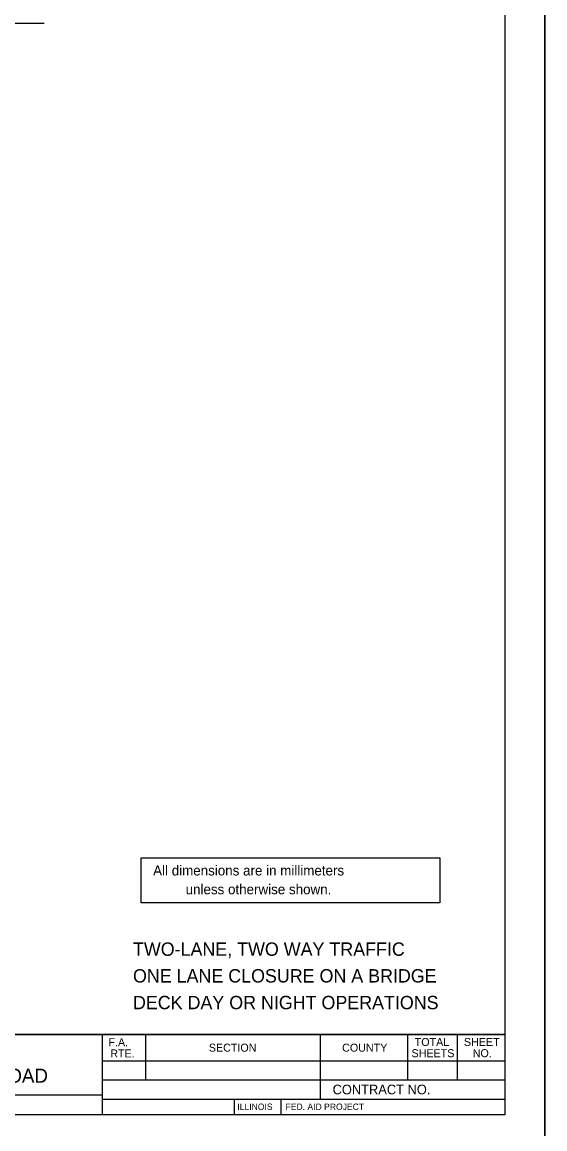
# Model space of a CAD drawing. Extents: x 52832 to 54215, y 64481 to 66497.
# Drawn here: x 54061.6 to 54192.1, y 64624.1 to 64900.6 of the extents above; entities that cross this region are included whole.
import ezdxf

# ---------------------------------------------------------------- set-up
doc = ezdxf.new("R2010")
doc.units = 0
for name, color, linetype in [('Level 48', 7, 'Continuous'), ('Sheets_50 Reference Boundary', 7, 'Continuous'), ('Sheets_General Details', 7, 'Continuous'), ('Sheets_Printer Plotting Border', 7, 'Continuous')]:
    doc.layers.add(name, color=color, linetype=linetype)

msp = doc.modelspace()

# ---------------------------------------------------------------- linework, layer by layer
at = {"layer": 'Level 48'}
msp.add_lwpolyline([(53512.14, 65057.61), (54192.14, 65057.61), (54192.14, 64617.61), (53512.14, 64617.61)], close=True, dxfattribs=at)
at = {"layer": 'Sheets_50 Reference Boundary'}
msp.add_lwpolyline([(53552.14, 65047.61), (54182.14, 65047.61), (54182.14, 64647.61), (53552.14, 64647.61)], close=True, dxfattribs=at)
at = {"layer": 'Sheets_General Details'}
for p, q in [((54192.14, 64617.61), (54192.14, 65057.61)), ((53986.8, 64900.26), (54067.11, 64900.26)), ((53552.14, 64647.61), (54182.14, 64647.61)), ((54081.62, 64647.61), (54081.62, 64627.61)), ((54092.43, 64647.61), (54092.43, 64636.31)), ((54136.03, 64647.61), (54136.03, 64631.51)), ((54157.87, 64647.61), (54157.87, 64636.31)), ((54170.28, 64647.61), (54170.28, 64636.31)), ((54081.62, 64641.11), (54182.14, 64641.11)), ((54081.62, 64636.31), (54182.14, 64636.31)), ((53927.62, 64632.61), (54081.62, 64632.61)), ((54081.62, 64631.51), (54182.14, 64631.51)), ((54114.57, 64631.51), (54114.57, 64627.61)), ((54126.17, 64631.51), (54126.17, 64627.61))]:
    msp.add_line(p, q, dxfattribs=at)
for points in [[(53552.14, 65047.61), (54182.14, 65047.61), (54182.14, 64627.61), (53552.14, 64627.61)], [(54091.32, 64691.76), (54165.88, 64691.76), (54165.88, 64680.57), (54091.32, 64680.57)]]:
    msp.add_lwpolyline(points, close=True, dxfattribs=at)
at = {"layer": 'Sheets_Printer Plotting Border'}
msp.add_lwpolyline([(53512.14, 64617.61), (54192.14, 64617.61), (54192.14, 65057.61), (53512.14, 65057.61)], close=True, dxfattribs=at)

# ---------------------------------------------------------------- texts
at = {"layer": 'Sheets_General Details'}
for s, height, p in [('All dimensions are in millimeters', 2.4971, (54094.32, 64687.38)), ('unless otherwise shown.', 2.4971, (54102.44, 64682.67)), ('TWO-LANE, TWO WAY TRAFFIC', 3.3344, (54089.29, 64667.31)), ('ONE LANE CLOSURE ON A BRIDGE', 3.3344, (54089.29, 64660.64)), ('DECK DAY OR NIGHT OPERATIONS', 3.3344, (54089.29, 64653.97)), ('F.A.  ', 2, (54083.17, 64644.71)), ('SECTION', 2, (54108.23, 64643.36)), ('COUNTY', 2, (54141.52, 64643.36)), ('TOTAL', 2, (54159.64, 64644.78)), ('SHEET', 2, (54171.93, 64644.78)), ('RTE.', 2, (54083.63, 64641.91)), ('SHEETS', 2, (54158.85, 64641.98)), ('NO.', 2, (54174.13, 64641.98)), ('STANDARD 701321 (SPECIAL) WITH CROSS ROAD', 3.5, (53955.18, 64635.61)), ('CONTRACT NO.      ', 2.4, (54139.13, 64632.71)), ('ILLINOIS', 1.6, (54115.35, 64628.8)), ('FED. AID PROJECT', 1.6, (54127.39, 64628.8))]:
    msp.add_text(s, height=height, dxfattribs=at).set_placement(p)

doc.saveas('drawing.dxf')
